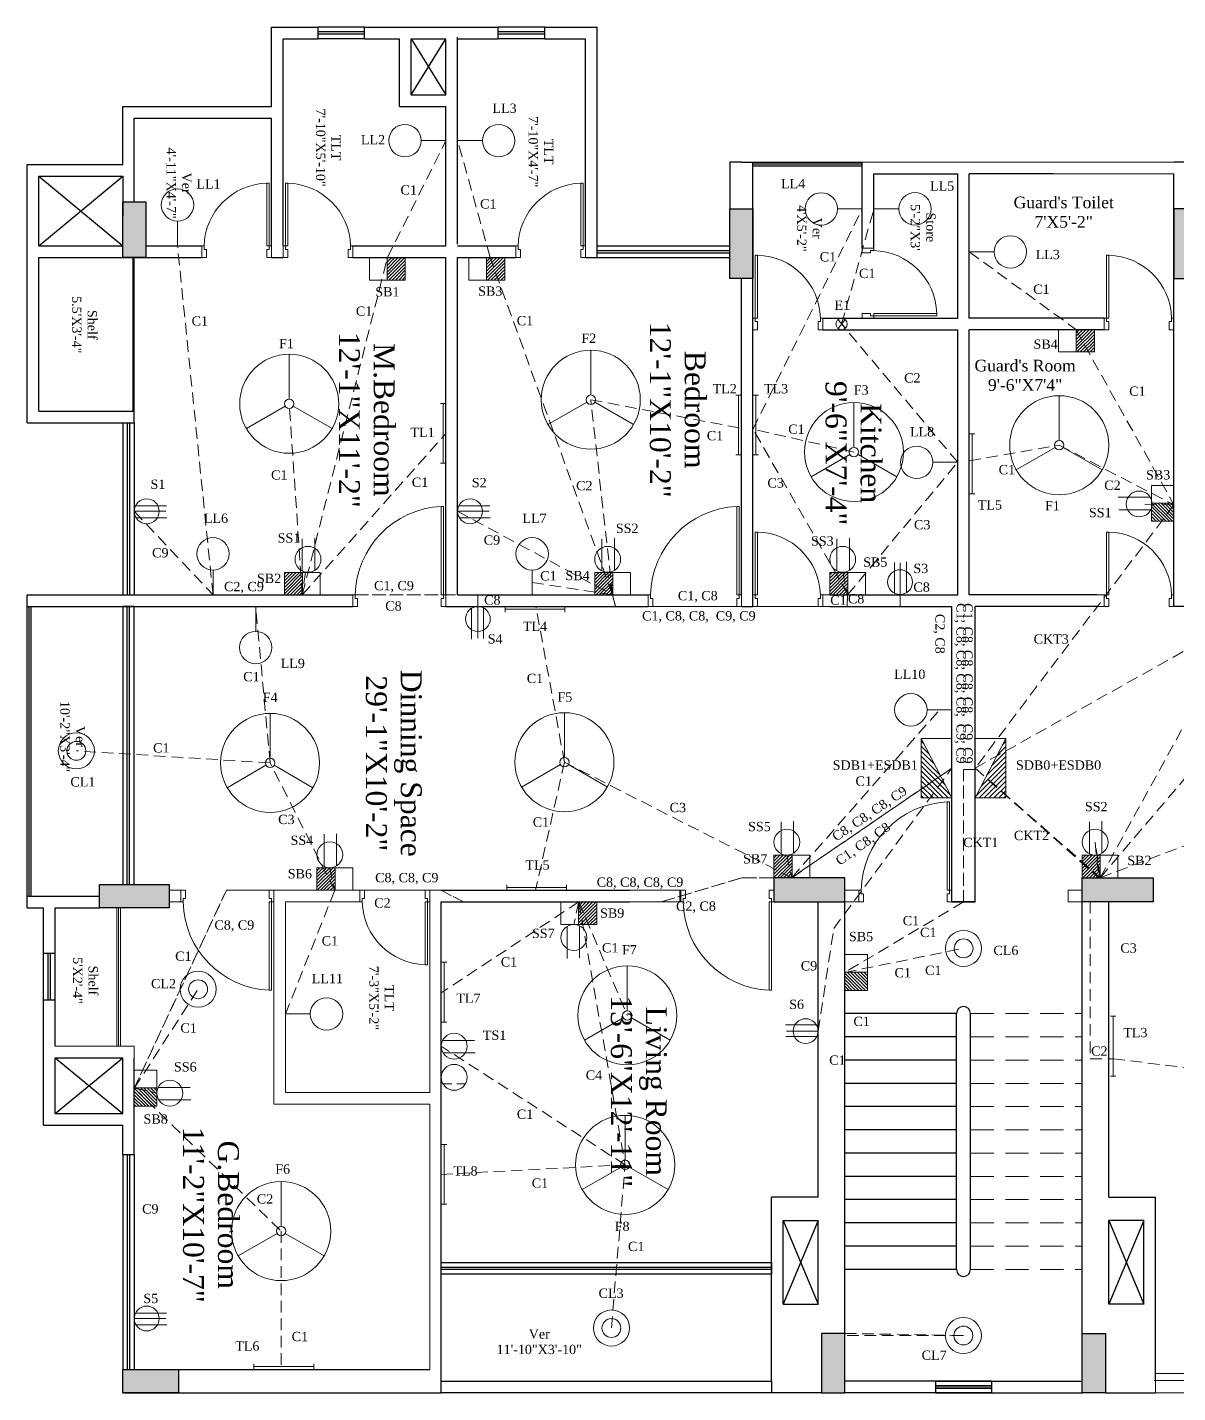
# Model space of a CAD drawing. Header units: feet. Extents: x -1909 to 11484, y -1193 to 2041.
# Drawn here: x -1827 to -1332, y 49 to 636 of the extents above; entities that cross this region are included whole.
import ezdxf

# ---------------------------------------------------------------- set-up
doc = ezdxf.new("R2010")
doc.units = ezdxf.units.FT
doc.header["$LTSCALE"] = 20
doc.header["$MEASUREMENT"] = 0
doc.linetypes.add('DASHED', pattern=[0.75, 0.5, -0.25])
doc.linetypes.add('HIDDEN', pattern=[0.375, 0.25, -0.125])
doc.layers.get('0').update_dxf_attribs({"color": 255})
for name, color, linetype, lineweight in [('Door', 6, 'Continuous', 0), ('Emergency Lines', 30, 'HIDDEN', 0), ('FF', 50, 'Continuous', 0), ('Hatch', 7, 'Continuous', 0), ('Main Layout', 7, 'Continuous', 0), ('Main Lines', 84, 'HIDDEN', 0), ('text', 10, 'Continuous', 0)]:
    doc.layers.add(name, color=color, linetype=linetype, lineweight=lineweight)
doc.styles.get("Standard").update_dxf_attribs({"font": 'times.ttf', "height": 18})

# ---------------------------------------------------------------- blocks, each defined once
blk = doc.blocks.new('Big Door')
at = {"layer": 'Door', "lineweight": -2}
for p, q in [((-40, 5), (-40, 0)), ((0, 5), (0, 0))]:
    blk.add_line(p, q, dxfattribs=at)
for points in [[(-1, 5), (-1, 43), (-2, 43), (-2, 5), (-1, 5)], [(-40, 0), (-38, 0), (-38, 3.5), (-39, 3.5), (-39, 5), (-40, 5), (-40, 0)], [(0, 0), (-2, 0), (-2, 3.5), (-1, 3.5), (-1, 5), (0, 5), (0, 0)]]:
    blk.add_lwpolyline(points, dxfattribs=at)
blk.add_arc((-0.22, 4.25), 38.79, 92.63565, 178.89215, dxfattribs=at)
blk = doc.blocks.new('Small Door')
at = {"layer": 'Door', "lineweight": -2}
blk.add_line((-5, 30), (0, 30), dxfattribs=at)
for points in [[(0, 30), (0, 28), (-3.5, 28), (-3.5, 29), (-5, 29), (-5, 30), (0, 30)], [(-5, 1), (-32, 1), (-32, 2), (-5, 2), (-5, 1)], [(0, 0), (0, 2), (-3.5, 2), (-3.5, 1), (-5, 1), (-5, 0), (0, 0)]]:
    blk.add_lwpolyline(points, dxfattribs=at)
blk.add_arc((-4.25, 1.25), 27.76, 91.54816, 178.45184, dxfattribs=at)
blk = doc.blocks.new('ceiling_light')
at = {"layer": 'FF'}
for radius in [15.5, 8.12]:
    blk.add_circle((0, 8.1), radius, dxfattribs=at)
blk = doc.blocks.new('tube_light')
at = {"layer": 'FF'}
for p, q in [((0, 3), (0, 6)), ((0, 3), (64.3, 3)), ((0, 3), (0, 0)), ((64.3, 3), (64.3, 6)), ((64.3, 3), (64.3, 0))]:
    blk.add_line(p, q, dxfattribs=at)
blk = doc.blocks.new('lintel_light')
blk.add_line((26.7, 0), (0, 0))
blk.add_circle((44.1, 0), 17.4)
blk = doc.blocks.new('ceiling_fan')
at = {"layer": 'FF'}
for p, q in [((18.44, 12.66), (18.44, 31.94)), ((16.69, 9.64), (0, 0)), ((20.19, 9.64), (36.88, 0))]:
    blk.add_line(p, q, dxfattribs=at)
for radius in [21.29, 2.02]:
    blk.add_circle((18.44, 10.65), radius, dxfattribs=at)
blk = doc.blocks.new('exhaust')
for p, q in [((26.7, 1), (-1.3, 33.3)), ((0, 0), (25.4, 34.3))]:
    blk.add_line(p, q)
blk.add_circle((12.7, 17.1), 21.3)
blk = doc.blocks.new('hatch1')
h = blk.add_hatch()
h.set_pattern_fill('ANSI31', color=256, scale=20, style=0)
h.set_pattern_definition([(45, (-48.1155, 69.177), (-1.76777, 1.76777), [])])
h.paths.add_polyline_path([(19.5, 0), (19.5, 24.2), (0, 24.2), (0, 0)])
blk.add_line((19.5, 24.2), (19.5, 0))
blk.add_lwpolyline([(0, 24.2), (38.5, 24.2), (38.5, 0), (0, 0)], close=True)
blk = doc.blocks.new('threepinsocket')
for p, q in [((-45.7, 9), (-1.4, 9)), ((-43.9, 16.7), (-0.8, 16.7)), ((-43.2, 0), (0, 0))]:
    blk.add_line(p, q)
blk.add_circle((-28.3, 9), 17.4)
blk = doc.blocks.new('switchboardsocket')
for p, q in [((-43.9, 16.7), (-0.8, 16.7)), ((-43.2, 0), (0, 0))]:
    blk.add_line(p, q)
blk.add_circle((-28.3, 9), 17.4)
blk = doc.blocks.new('tv')
for p, q in [((-31.8, -4.1), (-20.1, -4.1)), ((-13.3, -4), (-1.6, -4))]:
    blk.add_line(p, q)
blk.add_circle((-16.8, 4.6), 17.4)
blk = doc.blocks.new('mdb')
h = blk.add_hatch()
h.set_pattern_fill('ANSI31', color=256, scale=30, style=0)
h.paths.add_polyline_path([(0, 0), (63.9, 32.9), (63.9, 0)])
for p, q in [((0, 0), (63.9, 32.9)), ((0, 32.9), (63.9, 32.9)), ((0, 0), (0, 32.9)), ((63.9, 32.9), (63.9, 0)), ((63.9, 0), (0, 0)), ((63.9, 1.1), (64.3, 0.9))]:
    blk.add_line(p, q)

msp = doc.modelspace()

# ---------------------------------------------------------------- hatches: boundary and pattern name
at = {"layer": 'Hatch', "lineweight": -2, "ltscale": 10}
h = msp.add_hatch(dxfattribs=at)
h.set_pattern_fill('AR-CONC', color=256, scale=0.75, angle=-90, style=0)
h.set_pattern_definition([(320, (-137526.3253, -218200.589), (-0.47064101, -5.37945137), [0.5625, -6.1875]), (265, (-137526.3253, -218200.589), (5.641441, 1.040635), [0.45, -4.95]), (10.4514, (-137526.3645, -218201.0374), (5.17079657, -4.33882036), [0.47805142, -5.25856584]), (316.1842, (-137524.825, -218200.589), (-1.2413926, -8.00430786), [0.84375, -9.28125]), (6.6356, (-137524.929, -218201.256), (7.30588403, -7.0099703), [0.71707716, -7.8878475]), (261.1842, (-137524.825, -218200.589), (7.3058895, -7.0099646), [0.675, -7.425]), (291, (-137525.2003, -218201.339), (-3.01964168, -4.47680289), [0.5625, -6.1875]), (236, (-137525.2003, -218201.339), (5.43862534, -1.82486499), [0.45, -4.95]), (341.4514, (-137525.452, -218201.712), (2.41897873, -6.30166971), [0.47805142, -5.25856584]), (307.5, (-137526.3253, -218200.5891), (2.496703904, -0.091198915), [0, -4.89, 0, -5.025, 0, -4.96875]), (277.5, (-137526.3253, -218200.5891), (2.95808784, -1.97302153), [0, -2.865, 0, -4.7775, 0, -1.89375]), (237.5, (-137526.3253, -218198.9166), (-0.169161538, -4.003668271), [0, -1.875, 0, -5.85, 0, -7.7625]), (227.5, (-137526.3253, -218198.1666), (0.750787367, -4.37389627), [0, -2.4375, 0, -3.885, 0, -5.5125])])
h.paths.add_polyline_path([(-1087.04, 58.96), (-1087.04, 48.96), (-1063.04, 48.96), (-1063.04, 58.96)])
h.paths.add_polyline_path([(-1053.04, 267.46), (-1083.04, 267.46), (-1083.04, 257.46), (-1053.04, 257.46)])
h.paths.add_polyline_path([(-1073.04, 560.96), (-1073.04, 536.96), (-1063.04, 536.96), (-1063.04, 560.96)])
h.paths.add_polyline_path([(-1334.04, 557.96), (-1334.04, 527.96), (-1324.04, 527.96), (-1324.04, 557.96)])
h.paths.add_polyline_path([(-1343.03, 259.96), (-1343.03, 270.38), (-1373.51, 270.38), (-1373.51, 259.96)])
h.paths.add_polyline_path([(-1373.51, 74.46), (-1373.51, 48.96), (-1363.51, 48.96), (-1363.51, 74.46)])
h.paths.add_polyline_path([(-1485.58, 74.46), (-1485.58, 48.96), (-1475.58, 48.96), (-1475.58, 74.46)])
h.paths.add_polyline_path([(-1506.06, 270.38), (-1506.06, 259.96), (-1475.58, 259.96), (-1475.58, 270.38)])
h.paths.add_polyline_path([(-1525.04, 527.96), (-1515.04, 527.96), (-1515.04, 557.96), (-1525.04, 557.96)])
h.paths.add_polyline_path([(-1786.04, 536.96), (-1776.04, 536.96), (-1776.04, 560.96), (-1786.04, 560.96)])
h.paths.add_polyline_path([(-1766.04, 257.46), (-1766.04, 267.46), (-1796.04, 267.46), (-1796.04, 257.46)])
h.paths.add_polyline_path([(-1762.04, 58.96), (-1786.04, 58.96), (-1786.04, 48.96), (-1762.04, 48.96)])

# ---------------------------------------------------------------- linework, layer by layer
at = {"layer": 'Emergency Lines'}
for p, q in [((-1672.23, 536.96), (-1647.04, 587.23)), ((-1476.94, 508.42), (-1463.04, 557.93)), ((-1708.81, 391.96), (-1672.23, 536.96)), ((-1427.04, 448.96), (-1476.94, 508.42)), ((-1575.41, 391.96), (-1584.8, 475.87)), ((-1584.8, 475.87), (-1520.04, 463.57)), ((-1708.81, 391.96), (-1714.43, 474.12)), ((-1365.73, 270.38), (-1197.05, 468.41)), ((-1708.81, 391.96), (-1647.04, 461.33)), ((-1474.35, 391.96), (-1427.04, 448.96)), ((-1707.42, 401.76), (-1708.81, 391.96)), ((-1575.41, 391.96), (-1708.81, 391.96)), ((-1574.18, 386.96), (-1575.41, 391.96)), ((-1474.57, 386.96), (-1474.35, 391.96)), ((-1596.1, 320), (-1608.37, 386.96)), ((-1429.56, 386.96), (-1574.18, 386.96)), ((-1429.56, 317.47), (-1429.56, 386.96)), ((-1419.53, 317.47), (-1419.53, 386.96)), ((-1365.73, 270.38), (-1314.33, 363.64)), ((-1596.1, 320), (-1608.54, 264.96)), ((-1498.37, 270.38), (-1596.1, 320)), ((-1429.56, 317.47), (-1498.37, 270.38)), ((-1419.53, 317.47), (-1366.38, 270.38)), ((-1424.54, 259.96), (-1424.54, 316.93)), ((-1367.93, 285.65), (-1366.38, 270.38)), ((-1500.48, 280.07), (-1498.37, 270.38)), ((-1519.84, 270.32), (-1554.48, 260.01)), ((-1498.37, 270.38), (-1519.84, 270.32)), ((-1365.73, 270.38), (-1343.03, 270.38)), ((-1343.03, 270.38), (-1343.03, 259.96)), ((-1741.46, 264.96), (-1781.04, 179.88)), ((-1694.85, 264.96), (-1741.46, 264.96)), ((-1694.85, 264.96), (-1716.04, 211.79)), ((-1649.04, 264.96), (-1694.85, 264.96)), ((-1639.57, 259.96), (-1649.04, 264.96)), ((-1589.94, 259.96), (-1649.04, 220.88)), ((-1589.94, 259.96), (-1639.57, 259.96)), ((-1589.94, 259.96), (-1592.05, 250.25)), ((-1554.48, 260.01), (-1589.94, 259.96)), ((-1589.94, 259.96), (-1569.07, 211.18)), ((-1424.54, 259.96), (-1475.58, 229.62)), ((-1343.03, 259.96), (-1370.01, 259.96)), ((-1370.01, 259.96), (-1370.01, 192.49)), ((-1475.58, 229.62), (-1424.6, 240)), ((-1475.58, 229.62), (-1475.58, 73.55)), ((-1370.01, 192.49), (-1360.17, 192.49)), ((-1360.17, 192.49), (-1207.51, 174.15)), ((-1781.04, 179.88), (-1717.9, 118.41)), ((-1717.9, 118.41), (-1717.9, 58.96)), ((-1424.6, 73.55), (-1475.58, 73.55))]:
    msp.add_line(p, q, dxfattribs=at)
at = {"layer": 'Hatch', "lineweight": -2}
for points in [[(-1506.06, 270.38), (-1506.06, 259.96), (-1475.58, 259.96), (-1475.58, 270.38)], [(-1343.03, 270.38), (-1343.03, 259.96), (-1373.51, 259.96), (-1373.51, 270.38)]]:
    msp.add_lwpolyline(points, close=True, dxfattribs=at)
at = {"layer": 'Main Layout', "lineweight": -2}
for p, q in [((-1722.04, 601.96), (-1722.04, 635.96)), ((-1722.04, 635.96), (-1702.04, 635.96)), ((-1702.04, 630.96), (-1702.04, 635.96)), ((-1682.04, 635.96), (-1702.04, 635.96)), ((-1682.04, 633.96), (-1702.04, 633.96)), ((-1682.04, 635.96), (-1624.54, 635.96)), ((-1682.04, 630.96), (-1682.04, 635.96)), ((-1624.54, 630.96), (-1624.54, 635.96)), ((-1604.54, 635.96), (-1624.54, 635.96)), ((-1604.54, 633.96), (-1624.54, 633.96)), ((-1604.54, 635.96), (-1582.04, 635.96)), ((-1604.54, 630.96), (-1604.54, 635.96)), ((-1582.04, 536.96), (-1582.04, 635.96)), ((-1717.04, 541.96), (-1717.04, 630.96)), ((-1717.04, 630.96), (-1702.04, 630.96)), ((-1682.04, 632.96), (-1702.04, 632.96)), ((-1682.04, 630.96), (-1702.04, 630.96)), ((-1682.04, 630.96), (-1667.04, 630.96)), ((-1667.04, 601.96), (-1667.04, 630.96)), ((-1662.04, 606.96), (-1662.04, 630.96)), ((-1662.04, 630.96), (-1647.04, 630.96)), ((-1662.04, 630.96), (-1647.04, 606.96)), ((-1662.04, 606.96), (-1647.04, 630.96)), ((-1647.04, 606.96), (-1647.04, 630.96)), ((-1642.04, 542.74), (-1642.04, 631.74)), ((-1642.04, 630.96), (-1624.54, 630.96)), ((-1604.54, 632.96), (-1624.54, 632.96)), ((-1604.54, 630.96), (-1624.54, 630.96)), ((-1604.54, 630.96), (-1587.04, 630.96)), ((-1587.04, 541.96), (-1587.04, 630.96)), ((-1662.04, 606.96), (-1647.04, 606.96)), ((-1786.04, 576.96), (-1786.04, 601.96)), ((-1786.04, 601.96), (-1722.04, 601.96)), ((-1667.04, 601.96), (-1647.04, 601.96)), ((-1647.04, 541.96), (-1647.04, 601.96)), ((-1781.04, 560.96), (-1781.04, 596.96)), ((-1781.04, 596.96), (-1722.04, 596.96)), ((-1722.04, 541.96), (-1722.04, 596.96)), ((-1827.04, 576.96), (-1786.04, 576.96)), ((-1827.04, 465.96), (-1827.04, 576.96)), ((-1520.04, 577.96), (-1525.04, 577.96)), ((-1525.04, 577.96), (-1525.04, 557.96)), ((-1520.04, 577.96), (-1515.04, 577.96)), ((-1515.04, 386.96), (-1515.04, 577.96)), ((-1515.04, 577.96), (-1468.04, 577.96)), ((-1515.04, 577.21), (-1468.04, 577.21)), ((-1515.04, 576.46), (-1468.04, 576.46)), ((-1468.04, 540.96), (-1468.04, 577.96)), ((-1329.04, 577.96), (-1334.04, 577.96)), ((-1822.04, 571.96), (-1786.04, 571.96)), ((-1822.04, 541.96), (-1822.04, 571.96)), ((-1822.04, 541.96), (-1786.04, 571.96)), ((-1822.04, 571.96), (-1786.04, 541.96)), ((-1786.04, 571.96), (-1786.04, 554.96)), ((-1463.04, 540.96), (-1463.04, 572.96)), ((-1463.04, 572.96), (-1427.04, 572.96)), ((-1427.04, 510.96), (-1427.04, 572.96)), ((-1422.04, 510.96), (-1422.04, 572.96)), ((-1386.04, 572.96), (-1422.04, 572.96)), ((-1334.04, 386.96), (-1334.04, 572.96)), ((-1822.04, 541.96), (-1786.04, 541.96)), ((-1776.04, 541.96), (-1752.04, 541.96)), ((-1687.04, 541.96), (-1647.04, 541.96)), ((-1642.04, 541.96), (-1617.04, 541.96)), ((-1582.04, 541.96), (-1525.04, 541.96)), ((-1822.04, 536.96), (-1781.04, 536.96)), ((-1822.04, 470.96), (-1822.04, 536.96)), ((-1781.54, 470.96), (-1781.54, 536.96)), ((-1781.29, 470.96), (-1781.29, 536.96)), ((-1781.04, 536.96), (-1752.04, 536.96)), ((-1781.04, 470.96), (-1781.04, 536.96)), ((-1722.04, 536.96), (-1717.04, 536.96)), ((-1687.04, 536.96), (-1647.04, 536.96)), ((-1647.04, 391.96), (-1647.04, 536.96)), ((-1642.04, 391.96), (-1642.04, 536.96)), ((-1642.04, 536.96), (-1617.04, 536.96)), ((-1587.04, 536.96), (-1582.04, 536.96)), ((-1582.04, 539.96), (-1525.04, 539.96)), ((-1582.04, 538.96), (-1525.04, 538.96)), ((-1582.04, 536.96), (-1525.04, 536.96)), ((-1520.04, 391.96), (-1520.04, 527.96)), ((-1485.04, 510.96), (-1427.04, 510.96)), ((-1364.04, 510.96), (-1422.04, 510.96)), ((-1485.04, 505.96), (-1427.04, 505.96)), ((-1427.04, 391.96), (-1427.04, 505.96)), ((-1422.04, 391.96), (-1422.04, 505.96)), ((-1364.04, 505.96), (-1422.04, 505.96)), ((-1822.04, 470.96), (-1781.04, 470.96)), ((-1781.04, 465.96), (-1781.04, 470.96)), ((-1827.04, 465.96), (-1781.04, 465.96)), ((-1786.04, 465.96), (-1786.04, 391.96)), ((-1784.04, 465.96), (-1784.04, 391.96)), ((-1783.04, 465.96), (-1783.04, 391.96)), ((-1781.04, 465.96), (-1781.04, 391.96)), ((-1827.04, 386.96), (-1827.04, 391.96)), ((-1827.04, 391.96), (-1687.04, 391.96)), ((-1642.04, 391.96), (-1560.04, 391.96)), ((-1482.04, 391.96), (-1427.04, 391.96)), ((-1367.04, 391.96), (-1422.04, 391.96)), ((-1827.04, 262.46), (-1827.04, 386.96)), ((-1827.04, 386.96), (-1687.04, 386.96)), ((-1826.24, 262.46), (-1826.24, 386.96)), ((-1825.44, 262.46), (-1825.44, 386.96)), ((-1784.04, 267.46), (-1784.04, 386.96)), ((-1783.04, 267.46), (-1783.04, 386.96)), ((-1647.04, 386.96), (-1560.04, 386.96)), ((-1520.04, 386.96), (-1515.04, 386.96)), ((-1482.04, 386.96), (-1429.54, 386.96)), ((-1429.54, 259.96), (-1429.54, 386.96)), ((-1367.04, 386.96), (-1419.54, 386.96)), ((-1419.54, 259.96), (-1419.54, 386.96)), ((-1329.04, 386.96), (-1334.04, 386.96)), ((-1649.04, 264.96), (-1568.04, 264.96)), ((-1546.32, 259.96), (-1546.32, 264.96)), ((-1827.04, 262.46), (-1796.04, 262.46)), ((-1827.04, 257.46), (-1827.04, 262.46)), ((-1654.04, 259.96), (-1654.04, 259.96)), ((-1649.04, 259.96), (-1568.04, 259.96)), ((-1649.04, 48.96), (-1649.04, 259.96)), ((-1487.04, 132.96), (-1487.04, 259.96)), ((-1419.54, 259.96), (-1429.54, 259.96)), ((-1429.54, 259.96), (-1419.54, 259.96)), ((-1362.04, 132.96), (-1362.04, 259.96)), ((-1827.04, 257.46), (-1820.04, 257.46)), ((-1820.04, 237.71), (-1820.04, 257.46)), ((-1815.04, 257.46), (-1796.04, 257.46)), ((-1815.04, 237.71), (-1815.04, 257.46)), ((-1815.04, 237.71), (-1820.04, 237.71)), ((-1820.04, 217.71), (-1820.04, 237.71)), ((-1818.04, 217.71), (-1818.04, 237.71)), ((-1817.04, 217.71), (-1817.04, 237.71)), ((-1815.04, 217.71), (-1815.04, 237.71)), ((-1820.04, 163.96), (-1820.04, 217.71)), ((-1815.04, 217.71), (-1820.04, 217.71)), ((-1815.04, 197.96), (-1815.04, 217.71)), ((-1815.04, 192.96), (-1786.04, 192.96)), ((-1815.04, 168.96), (-1815.04, 192.96)), ((-1815.04, 192.96), (-1786.04, 168.96)), ((-1815.04, 168.96), (-1786.04, 192.96)), ((-1786.04, 168.96), (-1786.04, 192.96)), ((-1781.04, 151.41), (-1781.04, 192.96)), ((-1815.04, 168.96), (-1786.04, 168.96)), ((-1820.04, 163.96), (-1786.04, 163.96)), ((-1786.04, 151.41), (-1786.04, 163.96)), ((-1786.04, 151.41), (-1781.04, 151.41)), ((-1786.04, 151.41), (-1786.04, 58.96)), ((-1784.04, 151.41), (-1784.04, 58.96)), ((-1783.04, 151.41), (-1783.04, 58.96)), ((-1781.04, 151.41), (-1781.04, 58.96)), ((-1507.04, 53.96), (-1507.04, 132.96)), ((-1487.04, 132.96), (-1507.04, 132.96)), ((-1362.04, 132.96), (-1342.04, 132.96)), ((-1342.04, 53.96), (-1342.04, 132.96)), ((-1502.04, 122.96), (-1487.04, 122.96)), ((-1502.04, 86.96), (-1502.04, 122.96)), ((-1487.04, 122.96), (-1502.04, 86.96)), ((-1502.04, 122.96), (-1487.04, 86.96)), ((-1487.04, 86.96), (-1487.04, 122.96)), ((-1347.04, 122.96), (-1362.04, 122.96)), ((-1362.04, 86.96), (-1362.04, 122.96)), ((-1362.04, 122.96), (-1347.04, 86.96)), ((-1347.04, 122.96), (-1362.04, 86.96)), ((-1347.04, 86.96), (-1347.04, 122.96)), ((-1649.04, 102.96), (-1507.04, 102.96)), ((-1507.04, 101.96), (-1649.04, 101.96)), ((-1502.04, 86.96), (-1487.04, 86.96)), ((-1347.04, 86.96), (-1362.04, 86.96)), ((-1786.04, 58.96), (-1654.04, 58.96)), ((-1786.04, 48.96), (-1649.04, 48.96)), ((-1485.58, 48.96), (-1507.04, 48.96)), ((-1363.51, 48.96), (-1342.04, 48.96))]:
    msp.add_line(p, q, dxfattribs=at)
at = {"layer": 'Main Layout'}
for p, q in [((-1468.04, 577.96), (-1424.54, 577.96)), ((-1381.04, 577.96), (-1424.54, 577.96)), ((-1381.04, 577.96), (-1334.04, 577.96)), ((-1386.04, 572.96), (-1381.04, 572.96)), ((-1381.04, 572.96), (-1334.04, 572.96)), ((-1752.04, 541.96), (-1752.04, 536.96)), ((-1752.04, 541.96), (-1752.04, 536.96)), ((-1752.04, 541.96), (-1752.04, 536.96)), ((-1752.04, 541.96), (-1752.04, 536.96)), ((-1722.04, 541.96), (-1722.04, 536.96)), ((-1717.04, 541.96), (-1717.04, 536.96)), ((-1687.04, 541.96), (-1687.04, 536.96)), ((-1617.04, 541.96), (-1617.04, 536.96)), ((-1587.04, 541.96), (-1587.04, 536.96)), ((-1468.04, 540.96), (-1463.04, 540.96)), ((-1485.04, 510.96), (-1485.04, 505.96)), ((-1364.04, 510.96), (-1364.04, 505.96)), ((-1687.04, 391.96), (-1687.04, 386.96)), ((-1647.04, 391.96), (-1647.04, 386.96)), ((-1560.04, 391.96), (-1560.04, 386.96)), ((-1560.04, 391.96), (-1560.04, 386.96)), ((-1520.04, 391.96), (-1520.04, 386.96)), ((-1520.04, 391.96), (-1520.04, 386.96)), ((-1482.04, 391.96), (-1485.04, 391.96)), ((-1485.04, 391.96), (-1485.04, 386.96)), ((-1367.04, 391.96), (-1364.04, 391.96)), ((-1364.04, 391.96), (-1364.04, 386.96)), ((-1485.04, 386.96), (-1482.04, 386.96)), ((-1364.04, 386.96), (-1367.04, 386.96)), ((-1761.04, 264.96), (-1766.04, 264.96)), ((-1761.04, 264.96), (-1761.04, 259.96)), ((-1684.04, 264.96), (-1721.04, 264.96)), ((-1721.04, 264.96), (-1721.04, 172.96)), ((-1684.04, 264.96), (-1684.04, 259.96)), ((-1649.04, 264.96), (-1654.04, 264.96)), ((-1654.04, 264.96), (-1654.04, 259.96)), ((-1568.04, 264.96), (-1546.32, 264.96)), ((-1475.58, 264.96), (-1469.54, 264.96)), ((-1469.54, 264.96), (-1469.54, 259.96)), ((-1373.51, 264.96), (-1379.54, 264.96)), ((-1379.54, 264.96), (-1379.54, 259.96)), ((-1761.04, 259.96), (-1766.04, 259.96)), ((-1716.04, 259.96), (-1684.04, 259.96)), ((-1716.04, 259.96), (-1716.04, 177.96)), ((-1654.04, 259.96), (-1654.04, 177.96)), ((-1568.04, 259.96), (-1546.32, 259.96)), ((-1475.58, 259.96), (-1469.54, 259.96)), ((-1373.51, 259.96), (-1379.54, 259.96)), ((-1788.54, 197.96), (-1788.54, 257.46)), ((-1787.79, 197.96), (-1787.79, 257.46)), ((-1787.04, 197.96), (-1787.04, 257.46)), ((-1815.04, 197.96), (-1787.04, 197.96)), ((-1787.04, 197.96), (-1781.04, 197.96)), ((-1781.04, 192.96), (-1781.04, 197.96)), ((-1716.04, 177.96), (-1654.04, 177.96)), ((-1716.04, 172.96), (-1721.04, 172.96)), ((-1654.04, 172.96), (-1716.04, 172.96)), ((-1654.04, 172.96), (-1654.04, 58.96)), ((-1342.57, 54.18), (-1087.57, 54.18)), ((-1342.04, 54.18), (-1342.04, 57.21)), ((-1342.04, 57.21), (-1224.34, 57.21)), ((-1342.04, 53.96), (-1342.04, 48.96)), ((-1342.04, 48.96), (-1087.04, 48.96))]:
    msp.add_line(p, q, dxfattribs=at)
at = {"layer": 'Main Layout', "lineweight": -2, "ltscale": 10}
for p, q in [((-1475.58, 74.46), (-1475.58, 259.96)), ((-1373.51, 74.46), (-1373.51, 259.96)), ((-1427.54, 211.96), (-1475.58, 211.96)), ((-1427.54, 101.96), (-1427.54, 211.96)), ((-1421.54, 101.96), (-1421.54, 211.96)), ((-1427.54, 201.96), (-1475.58, 201.96)), ((-1427.54, 191.96), (-1475.58, 191.96)), ((-1427.54, 181.96), (-1475.58, 181.96)), ((-1427.54, 171.96), (-1475.58, 171.96)), ((-1427.54, 161.96), (-1475.58, 161.96)), ((-1427.54, 151.96), (-1475.58, 151.96)), ((-1427.54, 141.96), (-1475.58, 141.96)), ((-1427.54, 131.96), (-1475.58, 131.96)), ((-1427.54, 121.96), (-1475.58, 121.96)), ((-1427.54, 111.96), (-1475.58, 111.96)), ((-1427.54, 101.96), (-1475.58, 101.96)), ((-1436.54, 53.96), (-1475.58, 53.96)), ((-1436.54, 53.96), (-1436.54, 48.96)), ((-1412.54, 53.96), (-1436.54, 53.96)), ((-1436.54, 53.96), (-1412.54, 53.96)), ((-1412.54, 53.96), (-1373.51, 53.96)), ((-1412.54, 53.96), (-1412.54, 48.96)), ((-1436.54, 48.96), (-1475.58, 48.96)), ((-1412.54, 51.96), (-1436.54, 51.96)), ((-1436.54, 51.96), (-1412.54, 51.96)), ((-1412.54, 50.96), (-1436.54, 50.96)), ((-1436.54, 50.96), (-1412.54, 50.96)), ((-1412.54, 48.96), (-1436.54, 48.96)), ((-1436.54, 48.96), (-1412.54, 48.96)), ((-1412.54, 48.96), (-1373.51, 48.96))]:
    msp.add_line(p, q, dxfattribs=at)
at = {"layer": 'Main Layout', "linetype": 'DASHED'}
for p, q in [((-1421.54, 211.96), (-1373.51, 211.96)), ((-1421.54, 201.96), (-1373.51, 201.96)), ((-1421.54, 191.96), (-1373.51, 191.96)), ((-1421.54, 181.96), (-1373.51, 181.96)), ((-1421.54, 171.96), (-1373.51, 171.96)), ((-1421.54, 161.96), (-1373.51, 161.96)), ((-1421.54, 151.96), (-1373.51, 151.96)), ((-1421.54, 141.96), (-1373.51, 141.96)), ((-1421.54, 131.96), (-1373.51, 131.96)), ((-1421.54, 121.96), (-1373.51, 121.96)), ((-1421.54, 111.96), (-1373.51, 111.96)), ((-1421.54, 101.96), (-1373.51, 101.96))]:
    msp.add_line(p, q, dxfattribs=at)
at = {"layer": 'Main Layout', "lineweight": -2}
for points in [[(-1776.04, 560.96), (-1776.04, 536.96), (-1786.04, 536.96), (-1786.04, 560.96)], [(-1515.04, 557.96), (-1515.04, 527.96), (-1525.04, 527.96), (-1525.04, 557.96)], [(-1334.04, 557.96), (-1334.04, 527.96), (-1324.04, 527.96), (-1324.04, 557.96)], [(-1506.06, 270.38), (-1506.06, 259.96), (-1475.58, 259.96), (-1475.58, 270.38)], [(-1796.04, 267.46), (-1766.04, 267.46), (-1766.04, 257.46), (-1796.04, 257.46)], [(-1507.04, 104.96), (-1507.04, 99.96), (-1649.04, 99.96), (-1649.04, 104.96)], [(-1485.58, 74.46), (-1485.58, 48.96), (-1475.58, 48.96), (-1475.58, 74.46)], [(-1363.51, 74.46), (-1363.51, 48.96), (-1373.51, 48.96), (-1373.51, 74.46)], [(-1762.04, 48.96), (-1786.04, 48.96), (-1786.04, 58.96), (-1762.04, 58.96)], [(-1649.04, 48.96), (-1649.04, 53.96), (-1507.04, 53.96), (-1507.04, 48.96)]]:
    msp.add_lwpolyline(points, close=True, dxfattribs=at)
msp.add_lwpolyline([(-1781.04, 267.46), (-1781.04, 386.96), (-1786.04, 386.96), (-1786.04, 267.46)], dxfattribs=at)
at = {"layer": 'Main Layout', "lineweight": -2, "ltscale": 10}
for centre, start, end in [((-1424.54, 211.96), 0, 180), ((-1424.54, 211.96), 0, 180), ((-1424.54, 101.96), 180, 0), ((-1424.54, 101.96), 180, 0)]:
    msp.add_arc(centre, 3, start, end, dxfattribs=at)
at = {"layer": 'Main Lines'}
for p, q in [((-1628, 536.96), (-1642.04, 587.24)), ((-1515.04, 463.22), (-1468.04, 557.91)), ((-1747.2, 391.96), (-1762.47, 541.96)), ((-1575.41, 391.96), (-1628, 536.96)), ((-1422.04, 539.41), (-1376.18, 506.07)), ((-1376.18, 506.07), (-1334.04, 430.61)), ((-1365.73, 270.38), (-1197.05, 468.41)), ((-1471.62, 453.36), (-1515.04, 463.22)), ((-1474.33, 392.43), (-1515.04, 463.22)), ((-1422.04, 449.56), (-1383.39, 456.3)), ((-1383.39, 456.3), (-1334.04, 430.61)), ((-1334.04, 430.61), (-1419.53, 317.46)), ((-1334.04, 430.61), (-1348.99, 431.05)), ((-1781.04, 427.92), (-1747.2, 391.96)), ((-1642.04, 427.92), (-1575.41, 391.96)), ((-1575.41, 391.96), (-1577.53, 401.66)), ((-1476.47, 401.66), (-1474.22, 391.96)), ((-1575.41, 391.96), (-1609.98, 397.31)), ((-1708.81, 391.96), (-1747.2, 391.96)), ((-1708.81, 391.96), (-1575.41, 391.96)), ((-1633.34, 386.95), (-1633.34, 391.96)), ((-1575.41, 391.96), (-1574.18, 386.96)), ((-1474.57, 386.96), (-1474.35, 391.95)), ((-1451.82, 392.09), (-1451.82, 386.96)), ((-1722.67, 319.72), (-1728.86, 386.96)), ((-1574.18, 386.96), (-1429.56, 386.96)), ((-1429.56, 386.96), (-1429.54, 317.47)), ((-1419.53, 386.96), (-1419.54, 317.47)), ((-1317.04, 374.88), (-1419.52, 317.47)), ((-1365.73, 270.38), (-1314.33, 363.64)), ((-1498.37, 270.38), (-1434.89, 342.53)), ((-1722.67, 319.72), (-1805.96, 324.9)), ((-1694.85, 264.96), (-1722.67, 319.72)), ((-1498.37, 270.38), (-1429.54, 317.47)), ((-1480.31, 248.46), (-1429.54, 317.47)), ((-1419.52, 317.47), (-1365.73, 270.38)), ((-1424.54, 316.93), (-1424.54, 259.96)), ((-1424.54, 316.93), (-1419.54, 316.93)), ((-1365.73, 270.38), (-1303.34, 294.07)), ((-1365.73, 270.38), (-1367.93, 285.65)), ((-1696.97, 274.66), (-1694.85, 264.96)), ((-1554.48, 260.01), (-1519.84, 270.32)), ((-1519.84, 270.32), (-1498.37, 270.38)), ((-1365.73, 270.38), (-1343.03, 270.38)), ((-1343.03, 270.38), (-1343.03, 259.96)), ((-1781.04, 179.88), (-1741.46, 264.96)), ((-1741.46, 264.96), (-1649.04, 264.96)), ((-1649.04, 264.96), (-1639.57, 259.96)), ((-1639.57, 259.96), (-1554.48, 260.01)), ((-1589.94, 259.96), (-1570, 146.91)), ((-1424.54, 259.96), (-1475.58, 229.62)), ((-1343.03, 259.96), (-1370.01, 259.96)), ((-1370.01, 259.96), (-1370.01, 192.49)), ((-1487.07, 204.39), (-1480.31, 248.46)), ((-1475.58, 229.62), (-1424.6, 240)), ((-1475.58, 229.62), (-1475.58, 74.46)), ((-1781.04, 179.88), (-1753.62, 222.41)), ((-1570, 146.91), (-1649.09, 197.92)), ((-1370.01, 192.49), (-1360.17, 192.49)), ((-1360.17, 192.49), (-1199.8, 173.22)), ((-1781.04, 80.85), (-1781.04, 179.88)), ((-1781.04, 179.88), (-1771.35, 177.76)), ((-1649.04, 142.83), (-1570, 146.91)), ((-1575.92, 76.78), (-1570, 146.91)), ((-1475.58, 74.46), (-1424.6, 73.55))]:
    msp.add_line(p, q, dxfattribs=at)
at = {"layer": 'Main Lines', "color": 30}
msp.add_line((-1343.03, 270.38), (-1343.03, 259.96), dxfattribs=at)

# ---------------------------------------------------------------- block references
at = {"layer": 'FF'}
for name, p, xscale, yscale, zscale, rotation in [('lintel_light', (-1647.04, 587.23), 0.4000000000000909, 0.3999999999999773, 0.4, 180), ('lintel_light', (-1642.04, 587.24), -0.4000000000000909, 0.4000000000000909, 0.4, 180), ('lintel_light', (-1762.47, 541.96), 0.3999999999999773, 0.3999999999999773, 0.4, 90), ('lintel_light', (-1468.04, 557.91), 0.4000000000000909, 0.3999999999999773, 0.4, 180), ('lintel_light', (-1463.04, 557.93), -0.4000000000000909, 0.4000000000000909, 0.4, 180), ('lintel_light', (-1422.04, 539.41), -0.4000000000000909, 0.4000000000000909, 0.4, 180), ('hatch1', (-1664.54, 536.96), 0.4000000000000909, 0.3999999999999773, 0.4, 180), ('hatch1', (-1621.78, 536.96), 0.4000000000000909, 0.3999999999999773, 0.4, 180), ('hatch1', (-1368.25, 506.07), 0.4000000000000909, 0.3999999999999773, 0.4, 180), ('tube_light', (-1522.44, 452.1), -0.3999999999999773, 0.3999999999999773, 0.4, 270), ('tube_light', (-1515.04, 452.1), -0.3999999999999773, 0.3999999999999773, 0.4, 270), ('tube_light', (-1649.46, 474.24), 0.3999999999999773, 0.3999999999999773, 0.4, 270), ('tube_light', (-1422.04, 435.44), -0.3999999999999773, 0.3999999999999773, 0.4, 270), ('lintel_light', (-1427.04, 448.96), 0.4000000000000909, 0.3999999999999773, 0.4, 180), ('switchboardsocket', (-1358.04, 433.92), 0.319999999999709, 0.3199999999999363, 0.3200000000000001, 180), ('hatch1', (-1334.04, 423.61), 0.4000000000000909, 0.4000000000000909, 0.4, 90), ('lintel_light', (-1747.2, 391.96), 0.3999999999999773, 0.3999999999999773, 0.4, 90), ('switchboardsocket', (-1703.49, 416.29), 0.3199999999999932, 0.3199999999999363, 0.3200000000000001, 90), ('lintel_light', (-1609.98, 391.96), 0.3999999999999773, 0.3999999999999773, 0.4, 90), ('switchboardsocket', (-1574.65, 416.29), 0.3199999999999932, 0.3199999999999363, 0.3200000000000001, 90), ('switchboardsocket', (-1473.59, 416.29), 0.3199999999999932, 0.3199999999999363, 0.3200000000000001, 90), ('threepinsocket', (-1449.06, 406.13), 0.307200000000023, 0.3072000000000799, 0.3072000000000001, 90), ('lintel_light', (-1728.86, 386.96), 0.3999999999999773, 0.3999999999999773, 0.4, 270), ('threepinsocket', (-1636.1, 372.91), 0.3071999999999662, 0.3072000000000799, 0.3072000000000001, 270), ('lintel_light', (-1429.54, 342.53), 0.4000000000000909, 0.3999999999999773, 0.4, 180), ('mdb', (-1442.71, 330.24), 0.3999999999999773, 0.3999999999999773, 0.4, 270), ('mdb', (-1406.38, 330.24), -0.3999999999999773, 0.3999999999999773, 0.4, 90), ('switchboardsocket', (-1497.61, 294.7), 0.3199999999999932, 0.3199999999999363, 0.3200000000000001, 90), ('switchboardsocket', (-1365.06, 294.7), 0.3199999999999932, 0.3199999999999363, 0.3200000000000001, 90), ('switchboardsocket', (-1694.09, 289.29), 0.3199999999999932, 0.3199999999999363, 0.3200000000000001, 90), ('hatch1', (-1582.25, 259.96), 0.4000000000000909, 0.3999999999999773, 0.4, 180), ('switchboardsocket', (-1594.93, 235.62), 0.3199999999999363, 0.3199999999999363, 0.3200000000000001, 270), ('hatch1', (-1465.88, 221.93), 0.4000000000000341, 0.3999999999999773, 0.4, 90), ('tube_light', (-1649.04, 208.28), -0.3999999999999773, 0.3999999999999773, 0.4, 270), ('lintel_light', (-1716.04, 211.79), -0.4000000000000909, 0.4000000000000909, 0.4, 180), ('threepinsocket', (-1501.11, 207.16), 0.3071999999999662, 0.307200000000023, 0.3072000000000001, 180), ('tube_light', (-1361.37, 185.07), -0.3999999999999773, 0.3999999999999773, 0.4, 270), ('hatch1', (-1771.35, 172.18), 0.4000000000000341, 0.3999999999999773, 0.4, 90), ('tube_light', (-1649.04, 129.98), -0.3999999999999773, 0.3999999999999773, 0.4, 270)]:
    msp.add_blockref(name, p, dxfattribs=dict(at, xscale=xscale, yscale=yscale, zscale=zscale, rotation=rotation))
for name, p, xscale, yscale, zscale in [('exhaust', (-1478.4, 506.45), 0.1151999999999589, 0.1151999999999589, 0.1152), ('threepinsocket', (-1767, 425.15), 0.3071999999999662, 0.307200000000023, 0.3072000000000001), ('threepinsocket', (-1628, 425.15), 0.3071999999999662, 0.307200000000023, 0.3072000000000001), ('hatch1', (-1716.51, 391.96), 0.4000000000000909, 0.3999999999999773, 0.4), ('hatch1', (-1583.11, 391.96), 0.4000000000000909, 0.3999999999999773, 0.4), ('hatch1', (-1482.04, 391.96), 0.4000000000000909, 0.3999999999999773, 0.4), ('tube_light', (-1621.59, 384.57), 0.4000000000000909, 0.3999999999999773, 0.4), ('ceiling_light', (-1805.96, 320.84), 0.5, 0.5, 0.5), ('hatch1', (-1506.06, 270.38), 0.4000000000000909, 0.4000000000000057, 0.4), ('hatch1', (-1373.51, 270.38), 0.4000000000000909, 0.3999999999999773, 0.4), ('hatch1', (-1702.54, 264.96), 0.4000000000000909, 0.4000000000000057, 0.4), ('tube_light', (-1620.94, 264.96), 0.4000000000000909, 0.4000000000000057, 0.4), ('ceiling_light', (-1424.49, 235.94), -0.5, 0.5, 0.5), ('ceiling_light', (-1753.62, 218.35), 0.5, 0.5, 0.5), ('switchboardsocket', (-1634.46, 195.04), 0.3199999999999363, 0.3199999999999363, 0.3200000000000001), ('tv', (-1638.13, 183.06), 0.3199999999999363, 0.3199999999999932, 0.3200000000000001), ('switchboardsocket', (-1756.72, 174.88), 0.3199999999999363, 0.3199999999999932, 0.3200000000000001), ('threepinsocket', (-1767, 78.09), 0.3071999999999662, 0.3072000000000088, 0.3072000000000001), ('ceiling_light', (-1575.92, 72.72), 0.5, 0.5, 0.5), ('ceiling_light', (-1424.6, 69.49), 0.5, 0.5, 0.5), ('tube_light', (-1729.58, 58.96), 0.4000000000000909, 0.4000000000000057, 0.4)]:
    msp.add_blockref(name, p, dxfattribs=dict(at, xscale=xscale, yscale=yscale, zscale=zscale))
for p in [(-1732.87, 463.47), (-1603.24, 465.22), (-1401.83, 445.66), (-1490.06, 442.72), (-1741.11, 309.07), (-1614.54, 309.35), (-1587.51, 200.53), (-1588.44, 136.26), (-1736.34, 107.77)]:
    msp.add_blockref('ceiling_fan', p, dxfattribs=at)
at = {"layer": 'Main Layout', "xscale": -1}
for name, p, rotation in [('Small Door', (-1722.04, 536.96), 90), ('Small Door', (-1587.04, 536.96), 90), ('Small Door', (-1468.04, 510.96), 359.9999999999218), ('Big Door', (-1721.04, 264.96), 180), ('Big Door', (-1506.06, 264.96), 180)]:
    msp.add_blockref(name, p, dxfattribs=dict(at, rotation=rotation))
at = {"layer": 'Main Layout'}
for p, rotation in [((-1717.04, 536.96), 270), ((-1515.04, 505.97), 270), ((-1364.04, 505.96), 270), ((-1515.04, 386.96), 270), ((-1364.04, 386.96), 270), ((-1654.04, 264.96), 90)]:
    msp.add_blockref('Small Door', p, dxfattribs=dict(at, rotation=rotation))
for p in [(-1647.04, 386.96), (-1520.04, 386.96), (-1429.54, 259.96)]:
    msp.add_blockref('Big Door', p, dxfattribs=at)

# ---------------------------------------------------------------- texts
at = {"layer": 'Emergency Lines', "char_height": 4, "attachment_point": 1}
for s, insert, width in [('C1', (-1666.59, 568.04), 7.8993), ('C1', (-1469.46, 532.16), 7.8993), ('C1', (-1685.76, 515.94), 7.8993), ('C2', (-1450.05, 487.26), 7.8993), ('C1', (-1534.89, 462.41), 7.8993), ('C1', (-1722.24, 445.54), 7.8993), ('C1', (-1661.72, 442.39), 7.8993), ('C2', (-1591.09, 440.92), 7.8993), ('C3', (-1445.8, 424.14), 7.8993), ('C1, C8', (-1547.33, 393.62), 22.4362), ('C8', (-1673.15, 389.2), 7.8993), ('C1', (-1481.83, 391.69), 7.8993), ('C1', (-1612.28, 358.07), 7.8993), ('C3', (-1550.86, 302.54), 7.8993), ('C1', (-1609.72, 296.29), 7.8993), ('C2', (-1677.89, 261.51), 18.9483), ('C2, C8', (-1548.12, 260.14), 33.5974), ('C1', (-1450.65, 253.9), 7.8993), ('C1', (-1700.48, 245.23), 7.8993), ('C1', (-1579.95, 242.25), 7.8993), ('C1', (-1763.47, 238.62), 7.8993), ('C1', (-1623.47, 236.18), 7.8993), ('C1', (-1454.18, 231.52), 7.8993), ('C1', (-1471.85, 210.61), 7.8993), ('C2', (-1369.66, 197.83), 7.8993), ('C2', (-1728.37, 134.28), 7.8993), ('C1', (-1713.36, 75.11), 7.8993)]:
    msp.add_mtext(s, dxfattribs=dict(at, insert=insert, width=width))
for s, insert, width, rotation in [('C2, C8', (-1432.59, 383.78), 32.8998, 270), ('C1, C8, C8', (-1480.05, 278.72), 32.4408, 35.4879)]:
    msp.add_mtext(s, dxfattribs=dict(at, insert=insert, width=width, rotation=rotation))
at = {"layer": 'FF', "lineweight": -2, "char_height": 4, "attachment_point": 8}
for s, insert, width in [('LL3', (-1621.86, 599.11), 13.0177), ('LL2', (-1678.41, 585.65), 13.0177), ('LL1', (-1749.15, 566.63), 13.0177), ('LL4', (-1497.81, 566.74), 13.0177), ('LL5', (-1433.73, 565.69), 13.0177), ('SB1', (-1672.22, 520.21), 13.0177), ('SB3', (-1628, 520.49), 13.0177), ('E1', (-1476.63, 514.5), 13.0177), ('F1', (-1715.62, 498.01), 13.0177), ('F2', (-1585.65, 500.3), 13.0177), ('TL2', (-1527.19, 478.62), 13.0177), ('TL3', (-1505.14, 478.51), 13.0177), ('F3', (-1468.53, 477.98), 13.0177), ('TL1', (-1657.15, 459.79), 13.0177), ('LL8', (-1442.34, 460.01), 13.0177), ('S1', (-1770.87, 437.46), 13.0177), ('S2', (-1632.74, 438.17), 13.0177), ('LL6', (-1745.92, 422.84), 13.0177), ('LL7', (-1608.98, 422.85), 13.0177), ('SS1', (-1714.54, 414.36), 13.0177), ('SS2', (-1569.12, 418.52), 13.0177), ('SS3', (-1485.25, 413.07), 13.0177), ('SB5', (-1462.46, 403.98), 13.0177), ('S3', (-1442.89, 401.28), 13.0177), ('SB2', (-1723.07, 397.01), 13.0177), ('SB4', (-1590.47, 398.21), 13.0177), ('TL4', (-1608.75, 376.44), 13.0177), ('S4', (-1625.9, 370.97), 13.0177), ('CKT3', (-1386.83, 370.93), 13.0177), ('LL9', (-1712.93, 360.43), 13.0177), ('LL10', (-1447.64, 355.78), 13.0177), ('F4', (-1722.6, 345.95), 13.0177), ('F5', (-1595.88, 345.99), 13.0177), ('SDB1+ESDB1', (-1462.47, 316.73), 13.0177), ('SDB0+ESDB0', (-1383.65, 316.73), 13.0177), ('CL1', (-1803.14, 309.52), 13.0177), ('SS5', (-1512.28, 290.31), 13.0177), ('SS4', (-1708.98, 284.4), 13.0177), ('CKT2', (-1395.31, 286.47), 13.0177), ('CKT1', (-1417.12, 283.48), 102.489), ('TL5', (-1607.66, 273.77), 13.0177), ('SB7', (-1514.09, 276.42), 13.0177), ('SB6', (-1709.86, 270.01), 13.0177), ('SB9', (-1575.57, 253.09), 13.0177), ('SS7', (-1605.2, 244.38), 13.0177), ('SB5', (-1468.59, 243.01), 13.0177), ('F7', (-1568.19, 237.38), 13.0177), ('LL11', (-1698.05, 225.01), 13.0177), ('CL2', (-1768.47, 222.77), 13.0177), ('TL7', (-1637.39, 216.57), 13.0177), ('S6', (-1496.28, 213.85), 13.0177), ('TS1', (-1626.14, 200.59), 13.0177), ('SS6', (-1759.12, 186.99), 13.0177), ('SB8', (-1771.88, 164.54), 13.0177), ('F6', (-1717.25, 143.03), 13.0177), ('TL8', (-1638.64, 142.27), 13.0177), ('F8', (-1571.31, 118.44), 13.0177), ('S5', (-1773.96, 87.42), 13.0177), ('CL3', (-1576.06, 89.67), 13.0177), ('TL6', (-1732.43, 66.97), 13.0177)]:
    msp.add_mtext(s, dxfattribs=dict(at, insert=insert, width=width))
at = {"layer": 'FF', "char_height": 4, "attachment_point": 1}
for s, insert, width in [('LL3', (-1393.52, 540.29), 17.424), ('SB4', (-1394.43, 501.74), 17.424), ('SB3', (-1346.05, 445.57), 17.424), ('TL5', (-1418.37, 432.64), 17.424), ('F1', (-1389.48, 432.33), 17.424), ('SS1', (-1370.61, 429.34), 17.424), ('SS2', (-1372.33, 302.95), 17.424), ('SB2', (-1354.1, 279.79), 20.8286), ('CL6', (-1411.67, 241.11), 17.424), ('TL3', (-1355.82, 205.79), 17.424), ('CL7', (-1442.51, 67.08), 17.424)]:
    msp.add_mtext(s, dxfattribs=dict(at, insert=insert, width=width))
at = {"layer": 'FF', "lineweight": -2, "insert": (-1807.85, 508.09), "char_height": 4, "width": 30.2381, "attachment_point": 8, "rotation": 270}
msp.add_mtext('Shelf\\P5.5\'X3\'-4"', dxfattribs=at)
at = {"layer": 'Main Lines', "char_height": 4, "attachment_point": 1}
for s, insert, width in [('C1', (-1632.37, 562.06), 12.6794), ('C1', (-1486.34, 539.29), 12.6794), ('C1', (-1394.56, 525.37), 12.6794), ('C1', (-1756.4, 511.72), 12.6794), ('C1', (-1616.61, 511.86), 12.6794), ('C1', (-1353.28, 481.54), 12.6794), ('C1', (-1499.88, 465.19), 12.6794), ('C1', (-1409.41, 447.8), 12.6794), ('C3', (-1508.82, 442.09), 12.6794), ('C2', (-1364.02, 441.09), 12.6794), ('C9', (-1630.8, 417.52), 12.6794), ('C9', (-1773.4, 412.07), 12.6794), ('C1', (-1606.54, 402.16), 12.6794), ('C2, C9', (-1742.46, 397.55), 19.6682), ('C1, C9', (-1677.97, 397.95), 16.3293), ('C8', (-1446.07, 397.3), 12.6794), ('C8', (-1630.64, 391.74), 12.6794), ('C8', (-1474.22, 392.3), 12.6794), ('C1, C8, C8,  C9, C9', (-1562.74, 384.97), 52.2983), ('C1', (-1734.21, 358.81), 12.6794), ('C1', (-1772.96, 328.2), 12.6794), ('C1', (-1470.95, 313.92), 12.6794), ('C3', (-1719.18, 297.43), 12.6794), ('C8, C8, C9', (-1677.48, 272.41), 33.7602), ('C8, C8, C8, C9', (-1582.25, 270.45), 41.4155), ('C8, C9', (-1746.59, 252.04), 20.3667), ('C1', (-1443.21, 248.84), 7.2158), ('C3', (-1357.09, 242.14), 75.3664), ('C9', (-1494.48, 234.49), 12.6794), ('C1', (-1441.06, 232.55), 7.2158), ('C1', (-1761.22, 207.77), 12.6794), ('C1', (-1482.28, 193.94), 7.2158), ('C4', (-1586.94, 187.52), 12.6794), ('C1', (-1616.56, 170.69), 12.6794), ('C1', (-1610.17, 141.1), 12.6794), ('C9', (-1777.68, 130), 12.6794), ('C1', (-1568.77, 113.85), 12.6794)]:
    msp.add_mtext(s, dxfattribs=dict(at, insert=insert, width=width))
at = {"layer": 'Main Lines', "char_height": 4}
for s, insert, width, attachment_point, rotation in [('C1, C8, C8, C8, C8,  C9, C9', (-1423.54, 388.4), 75.4991, 1, 270), ('C1, C8, C8, C8, C8,  C9, C9', (-1425.55, 388.4), 75.4991, 7, 270), ('C8, C8, C8, C9', (-1481.51, 289.19), 47.2293, 1, 34.01007)]:
    msp.add_mtext(s, dxfattribs=dict(at, insert=insert, width=width, attachment_point=attachment_point, rotation=rotation))
at = {"layer": 'text', "lineweight": -2, "attachment_point": 8, "rotation": 270}
for s, insert, char_height, width in [('{\\C256;TLT\\P7\'-10"X5\'-10"}', (-1702.99, 584.25), 4, 30.495), ('TLT\\P7\'-10"X4\'-7"', (-1611.57, 582.46), 4, 27.4657), ('{\\C256;Ver\\P4\'-11"X4\'-7"}', (-1767.16, 568.98), 4, 33.9199), ('Ver\\P4\'X5\'-2"', (-1496.12, 549.55), 4, 24.2585), ('Store\\P5\'-2"X3\'', (-1447.27, 549.95), 4, 24.904), ('{\\C256;Bedroom\\P12\'-1"X10\'-2"}', (-1559.51, 471.57), 9, 101.8653), ('Kitchen\\P9\'-6"X7\'-4"', (-1483.94, 452.88), 9, 55.4044), ('Dinning Space\\P29\'-1"X10\'-2"', (-1681.59, 319.55), 9, 101.8653), ('Ver\\P10\'-2"X3\'-4"', (-1812.9, 331.06), 4, 32.4201), ('Shelf\\P5\'X2\'-4"', (-1807.43, 226.19), 4, 34.9957), ('TLT\\P7\'-3"X5\'-2"', (-1680.09, 218.66), 4, 35.9655), ('Living Room\\P13\'-6"X12\'-11"', (-1576.23, 178.56), 9, 101.8653), ('G.Bedroom\\P11\'-2"X10\'-7"', (-1760.21, 125.46), 9, 101.8653)]:
    msp.add_mtext(s, dxfattribs=dict(at, insert=insert, char_height=char_height, width=width))
at = {"layer": 'text', "lineweight": -2}
for s, insert, char_height, width, attachment_point in [('Guard\'s Toilet\\P7\'X5\'-2"', (-1381.45, 549.78), 5, 93.0789, 8), ('Guard\'s Room\\P9\'-6"X7\'4"', (-1398.05, 479.62), 5, 101.8653, 8), ('Ver\\P11\'-10"X3\'-10"', (-1606.95, 76.23), 4, 35.6353, 2)]:
    msp.add_mtext(s, dxfattribs=dict(at, insert=insert, char_height=char_height, width=width, attachment_point=attachment_point))
at = {"layer": 'text', "color": 0, "lineweight": -2, "insert": (-1693.08, 467.22), "char_height": 9, "width": 101.8653, "attachment_point": 8, "rotation": 270}
msp.add_mtext('{\\C256;M.Bedroom\\P12\'-1"X11\'-2"}', dxfattribs=at)

doc.saveas('drawing.dxf')
